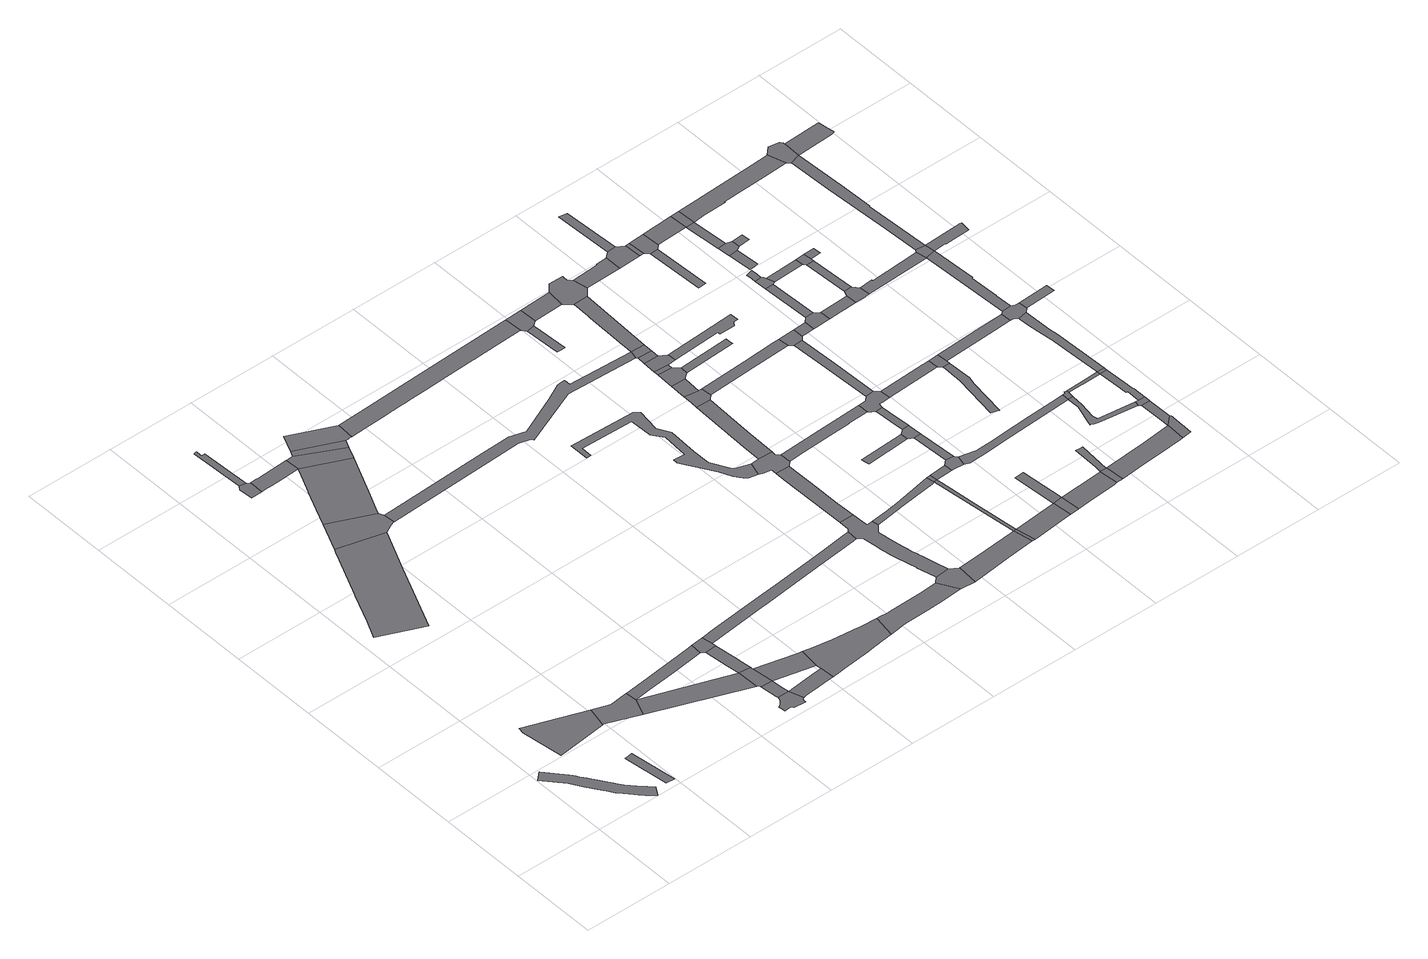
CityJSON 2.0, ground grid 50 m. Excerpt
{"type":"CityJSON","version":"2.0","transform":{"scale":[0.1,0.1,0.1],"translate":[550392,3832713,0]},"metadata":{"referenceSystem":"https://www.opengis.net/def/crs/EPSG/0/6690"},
"CityObjects":{
"road1":{"type":"Road","attributes":{"RoadStructureAttribute.sectionType":"1"},"geometry":[{"type":"MultiSurface","lod":"1","boundaries":[[[0,1,2,3,4,5,6,7,8,9,10,11,12,13,14,15,16,17,18,19,20,21,22,23,24,25,26,27,28,29,30,31,32,33,34,35,36,37]]]}]},
"road2":{"type":"Road","attributes":{"RoadStructureAttribute.sectionType":"1"},"geometry":[{"type":"MultiSurface","lod":"1","boundaries":[[[38,39,40,41,42]]]}]},
"road3":{"type":"Road","attributes":{"RoadStructureAttribute.sectionType":"1"},"geometry":[{"type":"MultiSurface","lod":"1","boundaries":[[[43,44,45,46,47,48]]]}]},
"road4":{"type":"Road","geometry":[{"type":"MultiSurface","lod":"1","boundaries":[[[49,50,51,52,48,47,53,54,55,56]]]}]},
"road5":{"type":"Road","attributes":{"function":"2","RoadStructureAttribute.sectionType":"1"},"geometry":[{"type":"MultiSurface","lod":"1","boundaries":[[[57,58,59,60,61,62,63,64,65,66,67]]]}]},
"road6":{"type":"Road","attributes":{"RoadStructureAttribute.sectionType":"1"},"geometry":[{"type":"MultiSurface","lod":"1","boundaries":[[[68,69,70,55,54,71,72]]]}]},
"road7":{"type":"Road","attributes":{"RoadStructureAttribute.sectionType":"1"},"geometry":[{"type":"MultiSurface","lod":"1","boundaries":[[[73,74,75,76,77,56,55,78,79,80,81,82,83]]]}]},
"road8":{"type":"Road","geometry":[{"type":"MultiSurface","lod":"1","boundaries":[[[84,85,86,87,88,89,90]]]}]},
"road9":{"type":"Road","geometry":[{"type":"MultiSurface","lod":"1","boundaries":[[[91,57,67,92,93,94,95,96,97,98,99]]]}]},
"road10":{"type":"Road","attributes":{"RoadStructureAttribute.sectionType":"1"},"geometry":[{"type":"MultiSurface","lod":"1","boundaries":[[[100,101,102,103,104,105,84,90]]]}]},
"road11":{"type":"Road","geometry":[{"type":"MultiSurface","lod":"1","boundaries":[[[106,107,108,109,110,111,112,113,114,115,116,117,118,119,120,121,122,123,124,125,126,127,128,129,130,131,132,133,134]]]}]},
"road12":{"type":"Road","attributes":{"RoadStructureAttribute.sectionType":"1"},"geometry":[{"type":"MultiSurface","lod":"1","boundaries":[[[135,136,137,138,89,88,139,140,141,142,143,144,145]]]}]},
"road13":{"type":"Road","attributes":{"RoadStructureAttribute.sectionType":"1"},"geometry":[{"type":"MultiSurface","lod":"1","boundaries":[[[146,147,148,107,106,149,150]]]}]},
"road14":{"type":"Road","geometry":[{"type":"MultiSurface","lod":"1","boundaries":[[[72,71,151,146,150,152,153,154]]]}]},
"road15":{"type":"Road","attributes":{"RoadStructureAttribute.sectionType":"1"},"geometry":[{"type":"MultiSurface","lod":"1","boundaries":[[[155,156,157,158,159,160,161,72,154]]]}]},
"road16":{"type":"Road","attributes":{"function":"2","RoadStructureAttribute.sectionType":"1"},"geometry":[{"type":"MultiSurface","lod":"1","boundaries":[[[145,162,163,164,165,166,91,99,167,168,169,170,171]]]}]},
"road17":{"type":"Road","geometry":[{"type":"MultiSurface","lod":"1","boundaries":[[[172,73,83,173,174,158,157,175]]]}]},
"road18":{"type":"Road","attributes":{"RoadStructureAttribute.sectionType":"1"},"geometry":[{"type":"MultiSurface","lod":"1","boundaries":[[[176,177,178,179,180,181,106,134,182,183,184,185,186,187,188]]]}]},
"road19":{"type":"Road","attributes":{"RoadStructureAttribute.sectionType":"1"},"geometry":[{"type":"MultiSurface","lod":"1","boundaries":[[[189,152,150,190,191,192,193]]]}]},
"road20":{"type":"Road","geometry":[{"type":"MultiSurface","lod":"1","boundaries":[[[194,195,196,135,145,171,197]]]}]},
"road21":{"type":"Road","attributes":{"RoadStructureAttribute.sectionType":"1"},"geometry":[{"type":"MultiSurface","lod":"1","boundaries":[[[198,194,197,199]]]}]},
"road22":{"type":"Road","geometry":[{"type":"MultiSurface","lod":"1","boundaries":[[[200,198,199,201,202,203,204,205]]]}]},
"road23":{"type":"Road","geometry":[{"type":"MultiSurface","lod":"1","boundaries":[[[206,207,208,209,210,211,212,193,192,176,188,213,214,215,216,217,218,219,220]]]}]},
"road24":{"type":"Road","attributes":{"RoadStructureAttribute.sectionType":"1"},"geometry":[{"type":"MultiSurface","lod":"1","boundaries":[[[221,222,223,224,225,226,227,228,172,175,229,230,231,232,233,234]]]}]},
"road25":{"type":"Road","attributes":{"RoadStructureAttribute.sectionType":"1"},"geometry":[{"type":"MultiSurface","lod":"1","boundaries":[[[235,236,237,238,239,240,241,242,243,244,96,95,245,246,247,248,249,250]]]}]},
"road26":{"type":"Road","attributes":{"RoadStructureAttribute.sectionType":"1"},"geometry":[{"type":"MultiSurface","lod":"1","boundaries":[[[251,252,253,254,255,220,219,256,257,258,259,260,261,262,263]]]}]},
"road27":{"type":"Road","attributes":{"RoadStructureAttribute.sectionType":"1"},"geometry":[{"type":"MultiSurface","lod":"1","boundaries":[[[264,265,266,205,204,267,268,269,270,271,272,273,274,275,276,277,278,279,280,281,282,283,284]]]}]},
"road28":{"type":"Road","attributes":{"RoadStructureAttribute.sectionType":"1"},"geometry":[{"type":"MultiSurface","lod":"1","boundaries":[[[285,286,287,288,289,290,291,292,293,294,295,296,297,298,299,300,301,302,303,304,305,306,307,308]]]}]},
"road29":{"type":"Road","geometry":[{"type":"MultiSurface","lod":"1","boundaries":[[[309,310,311,312,313,251,263,314,315]]]}]},
"road30":{"type":"Road","geometry":[{"type":"MultiSurface","lod":"1","boundaries":[[[316,317,318,221,234,319,320,321,322,323,324,325,326,327,328,329,330,331,332,333,334,335,336,312,311,337,338,339,340,341,342,343,344,345,346,347,348,349,350,351,352,353,354,355,356]]]}]},
"road31":{"type":"Road","attributes":{"function":"3","RoadStructureAttribute.sectionType":"1"},"geometry":[{"type":"MultiSurface","lod":"1","boundaries":[[[357,358,316,356,359,360,361,362]]]}]},
"road32":{"type":"Road","geometry":[{"type":"MultiSurface","lod":"1","boundaries":[[[363,308,307,364,365,357,362,366,367,368,369,370]]]}]},
"road33":{"type":"Road","attributes":{"RoadStructureAttribute.sectionType":"1"},"geometry":[{"type":"MultiSurface","lod":"1","boundaries":[[[371,372,373,315,314,374,375,376,377]]]}]},
"road34":{"type":"Road","attributes":{"function":"3","RoadStructureAttribute.sectionType":"1"},"geometry":[{"type":"MultiSurface","lod":"1","boundaries":[[[378,379,363,370,380,381,382]]]}]},
"road35":{"type":"Road","attributes":{"RoadStructureAttribute.sectionType":"1"},"geometry":[{"type":"MultiSurface","lod":"1","boundaries":[[[383,384,385,353,352,386,387,388]]]}]},
"road36":{"type":"Road","attributes":{"RoadStructureAttribute.sectionType":"1"},"geometry":[{"type":"MultiSurface","lod":"1","boundaries":[[[389,390,391,392,393,394]]]}]},
"road37":{"type":"Road","geometry":[{"type":"MultiSurface","lod":"1","boundaries":[[[395,396,397,378,382,398,399,400,401]]]}]},
"road38":{"type":"Road","geometry":[{"type":"MultiSurface","lod":"1","boundaries":[[[402,403,264,284,404,394,393,405,406]]]}]},
"road39":{"type":"Road","geometry":[{"type":"MultiSurface","lod":"1","boundaries":[[[407,371,377,408]]]}]},
"road40":{"type":"Road","attributes":{"function":"3","RoadStructureAttribute.sectionType":"1"},"geometry":[{"type":"MultiSurface","lod":"1","boundaries":[[[409,395,401,410]]]}]},
"road41":{"type":"Road","attributes":{"RoadStructureAttribute.sectionType":"1"},"geometry":[{"type":"MultiSurface","lod":"1","boundaries":[[[411,412,413,388,414,371,407]]]}]},
"road42":{"type":"Road","geometry":[{"type":"MultiSurface","lod":"1","boundaries":[[[415,416,409,410,417,418,419,420,421]]]}]},
"road43":{"type":"Road","attributes":{"function":"3","RoadStructureAttribute.sectionType":"1"},"geometry":[{"type":"MultiSurface","lod":"1","boundaries":[[[422,415,421,423]]]}]},
"road44":{"type":"Road","attributes":{"RoadStructureAttribute.sectionType":"1"},"geometry":[{"type":"MultiSurface","lod":"1","boundaries":[[[424,425,426,368,367,427,428,429,430,431,432]]]}]},
"road45":{"type":"Road","geometry":[{"type":"MultiSurface","lod":"1","boundaries":[[[433,383,388,413]]]}]},
"road46":{"type":"Road","attributes":{"function":"3","RoadStructureAttribute.sectionType":"1"},"geometry":[{"type":"MultiSurface","lod":"1","boundaries":[[[434,435,436,437]]]}]},
"road47":{"type":"Road","geometry":[{"type":"MultiSurface","lod":"1","boundaries":[[[435,422,423,438,439,436]]]}]},
"road48":{"type":"Road","geometry":[{"type":"MultiSurface","lod":"1","boundaries":[[[250,249,434,437,440]]]}]},
"road49":{"type":"Road","attributes":{"RoadStructureAttribute.sectionType":"1"},"geometry":[{"type":"MultiSurface","lod":"1","boundaries":[[[441,407,408,442,443,444]]]}]},
"road50":{"type":"Road","attributes":{"RoadStructureAttribute.sectionType":"1"},"geometry":[{"type":"MultiSurface","lod":"1","boundaries":[[[445,402,406,446]]]}]},
"road51":{"type":"Road","attributes":{"RoadStructureAttribute.sectionType":"1"},"geometry":[{"type":"MultiSurface","lod":"1","boundaries":[[[447,448,449,450,451,452]]]}]},
"road52":{"type":"Road","attributes":{"RoadStructureAttribute.sectionType":"1"},"geometry":[{"type":"MultiSurface","lod":"1","boundaries":[[[453,433,413,454,455]]]}]},
"road53":{"type":"Road","attributes":{"function":"3","RoadStructureAttribute.sectionType":"1"},"geometry":[{"type":"MultiSurface","lod":"1","boundaries":[[[456,457,458,459,460,461,250,440]]]}]},
"road54":{"type":"Road","geometry":[{"type":"MultiSurface","lod":"1","boundaries":[[[462,453,455,463,464,465,466]]]}]},
"road55":{"type":"Road","attributes":{"RoadStructureAttribute.sectionType":"1"},"geometry":[{"type":"MultiSurface","lod":"1","boundaries":[[[467,468,469,419,418]]]}]},
"road56":{"type":"Road","geometry":[{"type":"MultiSurface","lod":"1","boundaries":[[[470,441,444,471]]]}]},
"road57":{"type":"Road","attributes":{"RoadStructureAttribute.sectionType":"1"},"geometry":[{"type":"MultiSurface","lod":"1","boundaries":[[[472,473,474,399,398,475,476,477]]]}]},
"road58":{"type":"Road","geometry":[{"type":"MultiSurface","lod":"1","boundaries":[[[478,479,445,446,480,481,457,456,482,483,484,485,486]]]}]},
"road59":{"type":"Road","attributes":{"RoadStructureAttribute.sectionType":"1"},"geometry":[{"type":"MultiSurface","lod":"1","boundaries":[[[487,488,462,466]]]}]},
"road60":{"type":"Road","geometry":[{"type":"MultiSurface","lod":"1","boundaries":[[[489,490,491,447,452,488,487]]]}]},
"road61":{"type":"Road","attributes":{"RoadStructureAttribute.sectionType":"1"},"geometry":[{"type":"MultiSurface","lod":"1","boundaries":[[[492,493,441,470]]]}]},
"road62":{"type":"Road","attributes":{"RoadStructureAttribute.sectionType":"1"},"geometry":[{"type":"MultiSurface","lod":"1","boundaries":[[[494,495,496,497,498,499,491,490]]]}]},
"road63":{"type":"Road","attributes":{"RoadStructureAttribute.sectionType":"1"},"geometry":[{"type":"MultiSurface","lod":"1","boundaries":[[[500,501,502,503,504,505,506,439,438]]]}]},
"road64":{"type":"Road","geometry":[{"type":"MultiSurface","lod":"1","boundaries":[[[507,508,509,510,424,432,511,512,497,496,513,514,515,516,517,518]]]}]},
"road65":{"type":"Road","attributes":{"RoadStructureAttribute.sectionType":"1"},"geometry":[{"type":"MultiSurface","lod":"1","boundaries":[[[519,520,470,471,521,522,523]]]}]},
"road66":{"type":"Road","attributes":{"RoadStructureAttribute.sectionType":"1"},"geometry":[{"type":"MultiSurface","lod":"1","boundaries":[[[524,525,526,483,482,527]]]}]},
"road67":{"type":"Road","attributes":{"RoadStructureAttribute.sectionType":"1"},"geometry":[{"type":"MultiSurface","lod":"1","boundaries":[[[528,529,530,531,509,508]]]}]},
"road68":{"type":"Road","geometry":[{"type":"MultiSurface","lod":"1","boundaries":[[[532,472,477,530,529,533]]]}]},
"road69":{"type":"Road","geometry":[{"type":"MultiSurface","lod":"1","boundaries":[[[534,519,523,535,536,537]]]}]},
"road70":{"type":"Road","attributes":{"RoadStructureAttribute.sectionType":"1"},"geometry":[{"type":"MultiSurface","lod":"1","boundaries":[[[538,539,540,541,542,543,465,464,544,545,546,547,548,549]]]}]},
"road71":{"type":"Road","geometry":[{"type":"MultiSurface","lod":"1","boundaries":[[[550,551,552,553,534,537]]]}]},
"road72":{"type":"Road","attributes":{"RoadStructureAttribute.sectionType":"1"},"geometry":[{"type":"MultiSurface","lod":"1","boundaries":[[[554,555,556,557,518,517,558]]]}]},
"road73":{"type":"Road","geometry":[{"type":"MultiSurface","lod":"1","boundaries":[[[559,560,561,524,527,562,563]]]}]},
"road74":{"type":"Road","attributes":{"RoadStructureAttribute.sectionType":"1"},"geometry":[{"type":"MultiSurface","lod":"1","boundaries":[[[564,565,532,533,566,567,568]]]}]},
"road75":{"type":"Road","attributes":{"RoadStructureAttribute.sectionType":"1"},"geometry":[{"type":"MultiSurface","lod":"1","boundaries":[[[569,561,560,570]]]}]},
"road76":{"type":"Road","attributes":{"RoadStructureAttribute.sectionType":"1"},"geometry":[{"type":"MultiSurface","lod":"1","boundaries":[[[571,572,573,574]]]}]},
"road77":{"type":"Road","attributes":{"RoadStructureAttribute.sectionType":"1"},"geometry":[{"type":"MultiSurface","lod":"1","boundaries":[[[575,563,562,576]]]}]},
"road78":{"type":"Road","attributes":{"RoadStructureAttribute.sectionType":"1"},"geometry":[{"type":"MultiSurface","lod":"1","boundaries":[[[577,578,579,580,581,582,583,584,585]]]}]},
"road79":{"type":"Road","geometry":[{"type":"MultiSurface","lod":"1","boundaries":[[[586,587,564,568,588,589,590,591]]]}]},
"road80":{"type":"Road","geometry":[{"type":"MultiSurface","lod":"1","boundaries":[[[592,593,575,576,574,573,594]]]}]},
"road81":{"type":"Road","attributes":{"RoadStructureAttribute.sectionType":"1"},"geometry":[{"type":"MultiSurface","lod":"1","boundaries":[[[595,596,587,586]]]}]},
"road82":{"type":"Road","attributes":{"RoadStructureAttribute.sectionType":"1"},"geometry":[{"type":"MultiSurface","lod":"1","boundaries":[[[597,598,536,535,599,600,601,602]]]}]},
"road83":{"type":"Road","geometry":[{"type":"MultiSurface","lod":"1","boundaries":[[[603,554,558,585,584,604]]]}]},
"road84":{"type":"Road","geometry":[{"type":"MultiSurface","lod":"1","boundaries":[[[605,606,607,596,595,608,609,610,611]]]}]},
"road85":{"type":"Road","geometry":[{"type":"MultiSurface","lod":"1","boundaries":[[[612,613,614,615,616,617,607,606]]]}]},
"road86":{"type":"Road","attributes":{"RoadStructureAttribute.sectionType":"1"},"geometry":[{"type":"MultiSurface","lod":"1","boundaries":[[[618,619,591,590,620]]]}]},
"road87":{"type":"Road","attributes":{"RoadStructureAttribute.sectionType":"1"},"geometry":[{"type":"MultiSurface","lod":"1","boundaries":[[[621,622,623,592,594,624,625,626]]]}]},
"road88":{"type":"Road","attributes":{"RoadStructureAttribute.sectionType":"1"},"geometry":[{"type":"MultiSurface","lod":"1","boundaries":[[[627,628,629,630,631]]]}]},
"road89":{"type":"Road","geometry":[{"type":"MultiSurface","lod":"1","boundaries":[[[632,633,634,635,538,549,636,637]]]}]},
"road90":{"type":"Road","geometry":[{"type":"MultiSurface","lod":"1","boundaries":[[[638,639,631,630,640,641]]]}]},
"road91":{"type":"Road","attributes":{"RoadStructureAttribute.sectionType":"1"},"geometry":[{"type":"MultiSurface","lod":"1","boundaries":[[[642,611,610,643]]]}]},
"road92":{"type":"Road","attributes":{"RoadStructureAttribute.sectionType":"1"},"geometry":[{"type":"MultiSurface","lod":"1","boundaries":[[[644,645,646,647,648,636,549,649,650,651,652,653,654,655,656]]]}]},
"road93":{"type":"Road","attributes":{"RoadStructureAttribute.sectionType":"1"},"geometry":[{"type":"MultiSurface","lod":"1","boundaries":[[[657,626,639,638]]]}]},
"road94":{"type":"Road","geometry":[{"type":"MultiSurface","lod":"1","boundaries":[[[658,621,626,657]]]}]},
"road95":{"type":"Road","geometry":[{"type":"MultiSurface","lod":"1","boundaries":[[[659,660,618,620,661,662,663]]]}]},
"road96":{"type":"Road","geometry":[{"type":"MultiSurface","lod":"1","boundaries":[[[664,665,666,641,640]]]}]},
"road97":{"type":"Road","geometry":[{"type":"MultiSurface","lod":"1","boundaries":[[[667,668,669,597,602,670,671]]]}]},
"road98":{"type":"Road","attributes":{"RoadStructureAttribute.sectionType":"1"},"geometry":[{"type":"MultiSurface","lod":"1","boundaries":[[[672,673,660,659]]]}]},
"road99":{"type":"Road","attributes":{"RoadStructureAttribute.sectionType":"1"},"geometry":[{"type":"MultiSurface","lod":"1","boundaries":[[[674,675,603,604,676,677]]]}]},
"road100":{"type":"Road","attributes":{"RoadStructureAttribute.sectionType":"1"},"geometry":[{"type":"MultiSurface","lod":"1","boundaries":[[[678,679,632,637,680,681,682]]]}]},
"road101":{"type":"Road","attributes":{"RoadStructureAttribute.sectionType":"1"},"geometry":[{"type":"MultiSurface","lod":"1","boundaries":[[[683,684,685,686,597,669,687,688]]]}]},
"road102":{"type":"Road","geometry":[{"type":"MultiSurface","lod":"1","boundaries":[[[689,642,643,673,672,690]]]}]},
"road103":{"type":"Road","geometry":[{"type":"MultiSurface","lod":"1","boundaries":[[[691,692,656,655,693,683,688,694,695,696]]]}]},
"road104":{"type":"Road","geometry":[{"type":"MultiSurface","lod":"1","boundaries":[[[697,698,699,689,690]]]}]},
"road105":{"type":"Road","attributes":{"RoadStructureAttribute.sectionType":"1"},"geometry":[{"type":"MultiSurface","lod":"1","boundaries":[[[700,701,702,703,704,682,705,706,707,708,696,695]]]}]},
"road106":{"type":"Road","geometry":[{"type":"MultiSurface","lod":"1","boundaries":[[[709,678,682,704]]]}]},
"road107":{"type":"Road","attributes":{"RoadStructureAttribute.sectionType":"1"},"geometry":[{"type":"MultiSurface","lod":"1","boundaries":[[[710,711,712,713,663,662,714]]]}]},
"road108":{"type":"Road","attributes":{"RoadStructureAttribute.sectionType":"1"},"geometry":[{"type":"MultiSurface","lod":"1","boundaries":[[[715,716,717,718,719,720,721,722,723,724,725,726,727,728,678,709]]]}]},
"road109":{"type":"Road","geometry":[{"type":"MultiSurface","lod":"1","boundaries":[[[729,730,731,674,677,732,720,719,733,734]]]}]},
"road110":{"type":"Road","attributes":{"RoadStructureAttribute.sectionType":"1"},"geometry":[{"type":"MultiSurface","lod":"1","boundaries":[[[735,736,737,738,739,740,658,657,741,742,743,744,745,746,747,748,749]]]}]},
"road111":{"type":"Road","attributes":{"RoadStructureAttribute.sectionType":"1"},"geometry":[{"type":"MultiSurface","lod":"1","boundaries":[[[750,751,752,753,754,755,756,714,757,758,731,730]]]}]},
"road112":{"type":"Road","geometry":[{"type":"MultiSurface","lod":"1","boundaries":[[[759,710,714,756,760]]]}]},
"road113":{"type":"Road","attributes":{"RoadStructureAttribute.sectionType":"1"},"geometry":[{"type":"MultiSurface","lod":"1","boundaries":[[[761,734,733,762,763]]]}]},
"road114":{"type":"Road","attributes":{"RoadStructureAttribute.sectionType":"1"},"geometry":[{"type":"MultiSurface","lod":"1","boundaries":[[[764,765,766,767,768,769,770,771,759,760]]]}]},
"road115":{"type":"Road","attributes":{"RoadStructureAttribute.sectionType":"1"},"geometry":[{"type":"MultiSurface","lod":"1","boundaries":[[[772,773,774,760,756,775,776,777]]]}]},
"road116":{"type":"Road","geometry":[{"type":"MultiSurface","lod":"1","boundaries":[[[778,735,749,769,768,779,780,781]]]}]},
"road117":{"type":"Road","attributes":{"RoadStructureAttribute.sectionType":"1"},"geometry":[{"type":"MultiSurface","lod":"1","boundaries":[[[782,783,779,768,784,785,786,787,788]]]}]}
},
"vertices":[
[366,81,0],[358,89,0],[347,97,0],[342,103,0],[335,111,0],[330,116,0],[290,162,0],[282,173,0],[277,179,0],[273,185,0],[267,194,0],[262,203,0],[246,226,0],[218,268,0],[203,291,0],[191,310,0],[181,325,0],[170,340,0],[161,354,0],[154,366,0],[142,383,0],[52,487,0],[7,448,0],[103,335,0],[143,271,0],[171,228,0],[187,204,0],[203,180,0],[221,151,0],[227,144,0],[236,134,0],[284,78,0],[285,77,0],[299,62,0],[308,52,0],[322,39,0],[363,3,0],[396,54,0],
[462,303,0],[440,300,0],[418,297,0],[450,43,0],[497,37,0],
[307,733,0],[179,779,0],[172,741,0],[204,508,0],[490,544,0],[516,658,0],
[677,632,0],[637,627,0],[617,625,0],[612,624,0],[498,545,0],[682,475,0],[720,574,0],[716,636,0],
[342,2288,0],[327,2258,0],[325,2254,0],[325,2253,0],[207,1989,0],[203,1978,0],[128,1808,0],[79,1703,0],[325,1594,0],[493,1975,0],[603,2219,0],
[1200,404,0],[738,567,0],[723,572,0],[1209,275,0],[1207,401,0],
[1167,691,0],[1146,688,0],[1028,674,0],[872,655,0],[721,637,0],[723,574,0],[745,577,0],[813,585,0],[990,606,0],[1153,625,0],[1163,627,0],
[294,2914,0],[293,2913,0],[277,2891,0],[281,2811,0],[346,2814,0],[346,2894,0],[329,2907,0],
[415,2453,0],[642,2238,0],[671,2252,0],[672,2252,0],[677,2252,0],[671,2317,0],[669,2320,0],[668,2324,0],[659,2345,0],
[316,3187,0],[296,3187,0],[296,3222,0],[296,3224,0],[287,3222,0],[279,3219,0],
[1300,153,0],[1235,152,0],[1234,146,0],[1232,140,0],[1230,135,0],[1229,132,0],[1227,129,0],[1223,123,0],[1219,118,0],[1215,114,0],[1211,111,0],[1208,108,0],[1204,106,0],[1201,104,0],[1196,101,0],[1195,101,0],[1199,61,0],[1237,66,0],[1247,51,0],[1311,45,0],[1311,49,0],[1311,53,0],[1312,57,0],[1314,62,0],[1315,66,0],[1317,68,0],[1317,69,0],[1321,72,0],[1325,74,0],
[575,2905,0],[394,2896,0],[386,2896,0],[351,2894,0],[358,2815,0],[383,2816,0],[385,2816,0],[397,2816,0],[453,2818,0],[479,2819,0],[578,2823,0],
[1223,260,0],[1234,165,0],[1234,157,0],[1294,205,0],[1289,257,0],
[1222,270,0],[1275,383,0],[1275,387,0],[1274,396,0],
[1266,467,0],[1264,481,0],[1249,614,0],[1185,610,0],[1186,607,0],[1199,476,0],[1206,413,0],
[571,2807,0],[570,2804,0],[512,2673,0],[511,2672,0],[459,2554,0],[663,2355,0],[722,2486,0],[774,2601,0],[786,2629,0],[824,2713,0],
[1239,699,0],[1173,619,0],[1176,617,0],[1246,639,0],
[1519,175,0],[1515,175,0],[1480,171,0],[1358,159,0],[1349,158,0],[1307,153,0],[1328,75,0],[1331,75,0],[1344,77,0],[1367,79,0],[1406,83,0],[1488,92,0],[1523,95,0],
[1504,326,0],[1296,256,0],[1503,210,0],[1516,207,0],[1529,322,0],
[616,2907,0],[600,2906,0],[596,2906,0],[855,2783,0],
[631,2938,0],[876,2829,0],
[676,3039,0],[877,2829,0],[895,2829,0],[900,2830,0],[915,2830,0],[921,2930,0],
[1852,276,0],[1821,279,0],[1819,279,0],[1760,286,0],[1692,294,0],[1632,303,0],[1567,315,0],[1562,99,0],[1602,104,0],[1764,121,0],[1820,129,0],[1824,129,0],[1847,132,0],[1923,143,0],[1942,270,0],
[2236,814,0],[2187,809,0],[2102,798,0],[2009,787,0],[1740,756,0],[1648,746,0],[1624,743,0],[1325,710,0],[1587,678,0],[1630,683,0],[1784,701,0],[1997,726,0],[2216,751,0],[2235,754,0],
[1924,2445,0],[1923,2469,0],[1923,2482,0],[1888,2478,0],[1878,2476,0],[1784,2429,0],[1557,2324,0],[1469,2351,0],[1275,2343,0],[1083,2335,0],[1474,2288,0],[1534,2271,0],[1544,2257,0],[1876,2398,0],[2278,2381,0],[2289,2429,0],
[2314,279,0],[2214,271,0],[2043,267,0],[2007,267,0],[1971,269,0],[1977,150,0],[1999,152,0],[2040,157,0],[2086,158,0],[2164,159,0],[2258,163,0],[2326,167,0],[2375,171,0],
[1992,2979,0],[1454,2955,0],[1119,2939,0],[1003,2834,0],[1005,2834,0],[1108,2839,0],[1181,2842,0],[1241,2845,0],[1242,2845,0],[1255,2846,0],[1256,2846,0],[1257,2846,0],[1303,2848,0],[1344,2850,0],[1394,2852,0],[1521,2858,0],[1694,2866,0],[1700,2866,0],[1831,2872,0],[1993,2879,0],[1996,2879,0],
[2125,1498,0],[2110,1515,0],[2059,1608,0],[2056,1711,0],[2064,1878,0],[2028,1948,0],[2046,2078,0],[2021,2101,0],[1649,2112,0],[1648,2003,0],[1673,2003,0],[1677,2066,0],[1974,2059,0],[1979,1931,0],[2023,1870,0],[2013,1723,0],[1948,1726,0],[1947,1702,0],[2052,1525,0],[2083,1457,0],[2111,1420,0],[2131,1405,0],[2181,1392,0],[2203,1471,0],
[2423,312,0],[2422,316,0],[2420,314,0],[2341,308,0],[2317,282,0],[2459,165,0],[2466,285,0],
[2252,891,0],[2250,829,0],[2247,826,0],[2238,752,0],[2247,745,0],[2248,744,0],[2259,735,0],[2263,703,0],[2270,655,0],[2273,629,0],[2277,601,0],[2281,574,0],[2282,572,0],[2282,571,0],[2282,569,0],[2292,518,0],[2301,483,0],[2307,454,0],[2316,418,0],[2316,417,0],[2342,309,0],[2404,390,0],[2404,392,0],[2388,463,0],[2384,477,0],[2381,492,0],[2374,519,0],[2368,549,0],[2364,566,0],[2362,578,0],[2360,587,0],[2358,605,0],[2349,663,0],[2347,683,0],[2342,716,0],[2342,722,0],[2374,760,0],[2370,797,0],[2335,793,0],[2334,829,0],[2332,891,0],
[2248,1342,0],[2247,1283,0],[2329,952,0],[2328,999,0],[2327,1146,0],[2326,1341,0],
[2252,1473,0],[2201,1386,0],[2249,1376,0],[2327,1342,0],[2352,1367,0],[2348,1427,0],[2331,1445,0],[2332,1470,0],
[2827,316,0],[2809,314,0],[2639,300,0],[2688,190,0],[2812,203,0],[2833,205,0],[2845,206,0],
[2269,1936,0],[2254,1561,0],[2338,1632,0],[2343,1757,0],[2349,1932,0],
[2760,860,0],[2543,819,0],[2464,806,0],[2558,788,0],[2754,812,0],[2768,816,0],
[2029,2654,0],[2051,2653,0],[2074,2652,0],[2074,2654,0],[2064,2862,0],[2017,2853,0],
[2272,2027,0],[2271,1975,0],[2271,1974,0],[2373,1957,0],[2370,2017,0],[2355,2016,0],[2352,2016,0],
[2086,2983,0],[2016,2980,0],[2010,2862,0],[2076,2872,0],[2091,2883,0],
[2843,317,0],[2864,207,0],
[2276,2123,0],[2356,2120,0],
[2811,601,0],[2790,793,0],[2787,821,0],[2814,430,0],
[2280,2224,0],[2278,2167,0],[2365,2128,0],[2389,2148,0],[2393,2190,0],[2373,2208,0],[2360,2221,0],
[2281,2252,0],[2361,2248,0],
[2849,1452,0],[2598,1440,0],[2364,1428,0],[2367,1368,0],[2409,1370,0],[2613,1380,0],[2731,1386,0],[2732,1386,0],[2852,1392,0],
[2784,865,0],
[2286,2373,0],[2284,2327,0],[2364,2324,0],[2366,2369,0],
[2407,2251,0],[2405,2298,0],
[2368,2425,0],
[3094,341,0],[2874,208,0],[3062,226,0],[3104,230,0],
[2270,2992,0],[2261,2891,0],
[2868,1170,0],[2615,1155,0],[2613,1155,0],[2616,1133,0],[2619,1110,0],[2869,1128,0],
[2881,873,0],[2788,821,0],[2883,825,0],
[2386,2855,0],[2303,2852,0],[2300,2749,0],[2299,2733,0],[2291,2491,0],[2290,2457,0],
[2908,898,0],[2899,826,0],[2952,819,0],[2966,876,0],[2953,891,0],
[2686,2163,0],[2684,2184,0],[2683,2206,0],
[3148,347,0],[3157,234,0],
[2867,2044,0],[2836,2042,0],[2649,2032,0],[2375,1957,0],[2646,1972,0],[2875,1985,0],
[2310,3038,0],[2279,3002,0],[2271,2882,0],[2284,2870,0],[2424,2899,0],[2410,2983,0],[2389,3000,0],[2389,3001,0],[2390,3035,0],
[2940,1113,0],[2899,1111,0],
[2935,1188,0],[2935,1192,0],[2895,1190,0],
[3127,596,0],[3074,592,0],
[2931,1267,0],[2930,1272,0],[2924,1368,0],[2884,1365,0],[2890,1270,0],[2890,1266,0],
[2685,2267,0],[2686,2250,0],[2772,2252,0],[2789,2273,0],[2814,2275,0],[2813,2298,0],[2812,2322,0],
[2991,1459,0],[2967,1482,0],[2918,1476,0],[2895,1455,0],[2866,1380,0],[2868,1378,0],[2924,1378,0],[2928,1396,0],[2953,1397,0],[2963,1398,0],[2996,1400,0],[2993,1459,0],
[3403,365,0],[3262,353,0],[3223,240,0],[3396,255,0],[3412,257,0],
[2628,3000,0],[2566,2997,0],[2564,2991,0],[2630,2905,0],
[2956,1747,0],[2946,1966,0],[2896,1965,0],[2906,1750,0],
[2965,2049,0],[2965,1989,0],
[3404,367,0],[3450,260,0],[3442,366,0],[3439,366,0],
[3618,885,0],[3544,881,0],[3402,874,0],[3224,862,0],[3171,859,0],[3062,854,0],[2982,807,0],[3074,812,0],[3248,823,0],[3513,838,0],[3614,844,0],[3618,845,0],
[3452,549,0],[3433,551,0],[3413,552,0],[3408,406,0],
[3300,1475,0],[3265,1473,0],[3263,1473,0],[3223,1471,0],[3303,1415,0],
[2715,3028,0],[2710,3031,0],[2662,3028,0],[2756,2909,0],[2753,3006,0],
[3038,2053,0],[3001,2051,0],[2967,1989,0],[2990,1991,0],[3041,1994,0],
[2649,3363,0],[2694,3356,0],
[2820,2560,0],[2866,2563,0],[2850,2888,0],[2804,2885,0],
[2776,3007,0],[2782,2910,0],
[3322,1272,0],[3282,1009,0],[3305,1003,0],[3327,997,0],[3328,1000,0],[3355,1213,0],[3367,1262,0],[3364,1398,0],[3323,1397,0],
[3112,2080,0],[3063,2079,0],[3054,1994,0],[3055,1993,0],[3141,1997,0],[3139,2058,0],
[2866,3012,0],[2815,3009,0],[2872,2911,0],
[3099,2352,0],[3052,2351,0],
[3854,402,0],[3688,386,0],[3561,269,0],[3697,280,0],[3835,291,0],[3848,293,0],
[3360,1477,0],[3363,1418,0],
[3094,2419,0],[3089,2426,0],[3049,2423,0],[3101,2353,0],[3110,2358,0],[3114,2360,0],[3103,2405,0],
[3088,2427,0],[3088,2458,0],[3087,2491,0],[3067,2486,0],[3047,2481,0],[3048,2458,0],
[3306,2066,0],[3294,2066,0],[3309,2004,0],
[3046,3022,0],[2961,3017,0],[2920,3015,0],[2922,2914,0],[3048,2919,0],[3051,2919,0],
[3086,2500,0],[3112,2503,0],[3138,2507,0],[3126,2641,0],[3075,2637,0],
[3651,895,0],[3638,895,0],[3636,886,0],[3624,886,0],[3648,846,0],[3651,881,0],
[3119,2714,0],[3069,2710,0],[3151,2655,0],[3151,2704,0],
[3291,2414,0],[3294,2369,0],
[3633,655,0],[3632,662,0],[3629,677,0],[3628,680,0],[3644,777,0],[3619,774,0],[3584,659,0],[3580,645,0],[3582,645,0],[3599,637,0],[3621,631,0],[3840,601,0],[3843,628,0],
[3102,2922,0],
[3096,3025,0],
[3364,2102,0],[3319,2097,0],[3357,2006,0],[3394,2008,0],[3391,2070,0],
[3218,2662,0],[3216,2685,0],[3214,2708,0],
[3908,439,0],[3908,445,0],[3903,449,0],[3903,299,0],[3907,430,0],
[3350,2354,0],[3306,2352,0],
[3770,1497,0],[3611,1490,0],[3673,1434,0],[3773,1439,0],
[3847,902,0],[3758,898,0],[3737,883,0],[3738,880,0],[3848,883,0],
[3852,589,0],[3853,449,0],[3853,436,0],[3853,408,0],[3901,575,0],[3901,589,0],
[3344,2417,0],[3349,2372,0],
[3862,626,0],[3860,626,0],[3845,596,0],[3901,619,0],[3901,626,0],[3864,626,0],
[3363,2373,0],[3409,2375,0],[3406,2420,0],
[3901,704,0],[3898,705,0],[3898,707,0],[3895,768,0],[3890,884,0],[3853,768,0],[3857,706,0],[3861,706,0],[3864,705,0],
[3889,903,0],
[3751,2085,0],[3468,2068,0],[3467,2074,0],[3423,2071,0],[3762,2023,0],
[3888,941,0],[3875,1230,0],[3873,1268,0],[3866,1419,0],[3866,1434,0],[3813,1423,0],[3813,1416,0],[3817,1357,0],[3822,1296,0],[3829,1228,0],[3830,1219,0],[3833,1218,0],[3838,1113,0],[3847,912,0],
[3863,1503,0],[3841,1514,0],[3788,1511,0],[3791,1440,0],[3887,1455,0],[3884,1504,0],
[3667,3053,0],[3649,3052,0],[3534,3047,0],[3253,3032,0],[3209,3030,0],[3133,3027,0],[3130,2923,0],[3139,2924,0],[3167,2927,0],[3302,2932,0],[3301,2936,0],[3439,2942,0],[3453,2943,0],[3557,2949,0],[3698,2956,0],
[3835,1615,0],[3839,1615,0],[3831,1778,0],[3831,1779,0],[3835,1780,0],[3822,2031,0],[3821,2040,0],[3764,1989,0],[3776,1766,0],
[3759,2099,0],[3814,2095,0],
[4063,1514,0],[3959,1459,0],[4066,1464,0],
[3805,2283,0],[3795,2472,0],[3798,2472,0],[3790,2673,0],[3775,2956,0],[3717,2938,0],[3729,2686,0],[3750,2296,0],
[4046,2104,0],[4037,2104,0],[3961,2100,0],[3895,2043,0],[3895,2039,0],[4037,2044,0],
[3706,3093,0],[3779,3059,0],[3779,3069,0],[3769,3082,0],
[3996,3068,0],[3994,3068,0],[3785,2957,0],[3868,2961,0],[3989,2968,0],[3996,2969,0],[4008,2972,0]
]}
